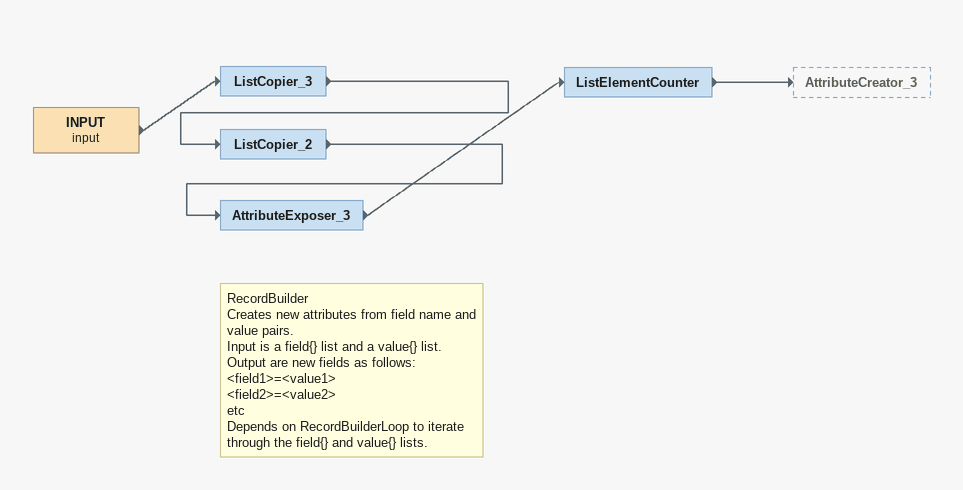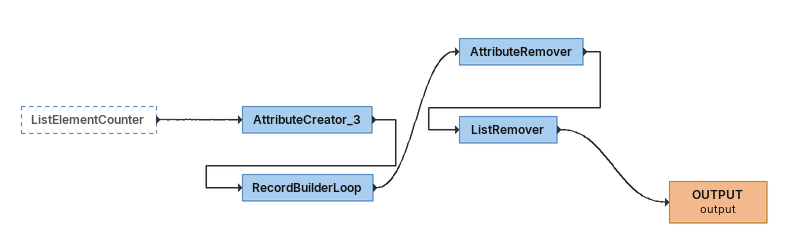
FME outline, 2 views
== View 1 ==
INPUT (input)
    -> ListCopier_3
ListCopier_3
    -> ListCopier_2
ListCopier_2
    -> AttributeExposer_3
Note: RecordBuilder / Creates new attributes from field name and value pairs. / Input is a field{} list and a value{} list. / Output are new fields as follows: / <field1>=<value1> / <field2>=<value2> / etc / Depends on RecordBuilderLoop to iterate through the field{} and value{} lists.
AttributeExposer_3
    -> ListElementCounter
ListElementCounter
    -> AttributeCreator_3

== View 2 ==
ListElementCounter [outside]
    -> AttributeCreator_3
AttributeCreator_3
    -> RecordBuilderLoop
RecordBuilderLoop
    -> AttributeRemover
AttributeRemover
    -> ListRemover
ListRemover
    -> OUTPUT (output)
OUTPUT (output)
